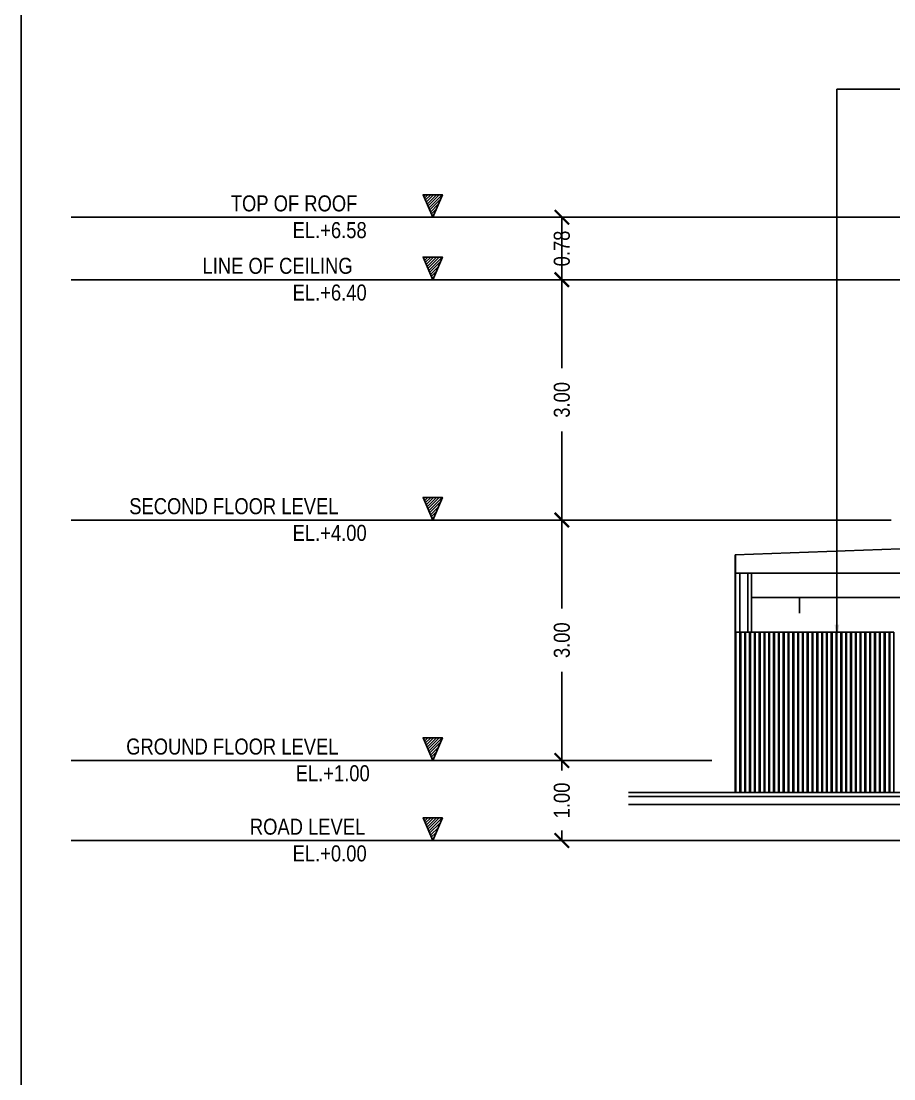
# Model space of a CAD drawing. Header units: inches. Extents: x 7263 to 14962, y 1317 to 2926.
# Drawn here: x 7419.71 to 7430.6, y 1490.9 to 1504.1 of the extents above; entities that cross this region are included whole.
import ezdxf

# ---------------------------------------------------------------- set-up
doc = ezdxf.new("R2010")
doc.units = ezdxf.units.IN
doc.header["$MEASUREMENT"] = 0
for name, color, linetype, lineweight in [('.13', 251, 'Continuous', 13), ('.20', 250, 'Continuous', 15), ('.25', 250, 'Continuous', 25), ('0.25', 250, 'Continuous', 25)]:
    doc.layers.add(name, color=color, linetype=linetype, lineweight=lineweight)
for name, color, linetype in [('Layer1', 1, 'Continuous'), ('Layer2', 2, 'Continuous'), ('Layer6', 6, 'Continuous'), ('Layer8', 8, 'Continuous')]:
    doc.layers.add(name, color=color, linetype=linetype)
doc.styles.get("Standard").update_dxf_attribs({"font": ''})
doc.styles.get('Standard').set_extended_font_data('Tw Cen MT Condensed')
doc.dimstyles.new('ISOMETRIC -30', dxfattribs={"dimtxt": 0.2, "dimasz": 0.18, "dimexe": 0.18, "dimexo": 0.0625, "dimgap": 0.09, "dimtad": 0, "dimzin": 0, "dimdsep": 46, "dimtxsty": 'Standard', "dimblk": 'ARCHTICK', "dimcen": 0.09, "dimclrd": 8, "dimclre": 8, "dimclrt": 2, "dimadec": 0, "dimazin": 0, "dimtfac": 1, "dimtofl": 0, "dimtmove": 0, "dimatfit": 3, "dimfxl": 1, "dimtolj": 1, "dimtzin": 0, "dimarcsym": 0})
doc.dimstyles.get("Standard").update_dxf_attribs({"dimtxt": 0.2, "dimasz": 0.18, "dimexe": 0.18, "dimexo": 0.0625, "dimgap": 0.09, "dimtad": 0, "dimzin": 0, "dimdsep": 46, "dimtxsty": 'Standard', "dimblk": 'ARCHTICK', "dimcen": 0.09, "dimclrd": 8, "dimclre": 8, "dimclrt": 2, "dimadec": 0, "dimazin": 0, "dimtfac": 1, "dimtofl": 0, "dimtmove": 0, "dimatfit": 3, "dimfxl": 1, "dimtolj": 1, "dimtzin": 0, "dimarcsym": 0})

# ---------------------------------------------------------------- blocks, each defined once
blk = doc.blocks.new('_ArchTick')
at = {"color": 0, "linetype": 'ByBlock', "const_width": 0.15}
blk.add_lwpolyline([(-0.5, -0.5), (0.5, 0.5)], dxfattribs=at)
blk = doc.blocks.new('*D419')
at = {"layer": 'Defpoints', "color": 0, "transparency": 16777216}
for p in [(7426.457, 1497.877), (7427.09, 1497.877), (7427.09, 1494.877)]:
    blk.add_point(p, dxfattribs=at)
at = {"layer": 'Layer6', "color": 8, "lineweight": -2, "transparency": 16777216}
for p, q in [((7427.027, 1497.877), (7426.277, 1497.877)), ((7426.457, 1497.877), (7426.457, 1496.772)), ((7426.457, 1494.877), (7426.457, 1495.983)), ((7427.027, 1494.877), (7426.277, 1494.877))]:
    blk.add_line(p, q, dxfattribs=at)
at = {"layer": 'Layer6', "color": 8, "lineweight": -2, "transparency": 16777216, "xscale": 0.18, "yscale": 0.18, "zscale": 0.18}
for p, rotation in [((7426.457, 1497.877), 90), ((7426.457, 1494.877), 270)]:
    blk.add_blockref('_ArchTick', p, dxfattribs=dict(at, rotation=rotation))
at = {"layer": 'Layer6', "color": 2, "transparency": 16777216, "insert": (7426.457, 1496.377), "char_height": 0.2, "attachment_point": 5, "rotation": 90}
blk.add_mtext('\\A1;3.00', dxfattribs=at)
blk = doc.blocks.new('*D420')
at = {"layer": 'Defpoints', "color": 0, "transparency": 16777216}
for p in [(7426.457, 1500.877), (7427.09, 1500.877), (7427.09, 1497.877)]:
    blk.add_point(p, dxfattribs=at)
at = {"layer": 'Layer6', "color": 8, "lineweight": -2, "transparency": 16777216}
for p, q in [((7427.027, 1500.877), (7426.277, 1500.877)), ((7426.457, 1500.877), (7426.457, 1499.772)), ((7426.457, 1497.877), (7426.457, 1498.983)), ((7427.027, 1497.877), (7426.277, 1497.877))]:
    blk.add_line(p, q, dxfattribs=at)
at = {"layer": 'Layer6', "color": 8, "lineweight": -2, "transparency": 16777216, "xscale": 0.18, "yscale": 0.18, "zscale": 0.18}
for p, rotation in [((7426.457, 1500.877), 90), ((7426.457, 1497.877), 270)]:
    blk.add_blockref('_ArchTick', p, dxfattribs=dict(at, rotation=rotation))
at = {"layer": 'Layer6', "color": 2, "transparency": 16777216, "insert": (7426.457, 1499.377), "char_height": 0.2, "attachment_point": 5, "rotation": 90}
blk.add_mtext('\\A1;3.00', dxfattribs=at)
blk = doc.blocks.new('*D421')
at = {"layer": 'Defpoints', "color": 0, "transparency": 16777216}
for p in [(7426.457, 1501.656), (7427.09, 1501.656), (7427.09, 1500.877)]:
    blk.add_point(p, dxfattribs=at)
at = {"layer": 'Layer6', "color": 8, "lineweight": -2, "transparency": 16777216}
for p, q in [((7427.027, 1501.656), (7426.277, 1501.656)), ((7426.457, 1500.877), (7426.457, 1501.656)), ((7427.027, 1500.877), (7426.277, 1500.877))]:
    blk.add_line(p, q, dxfattribs=at)
at = {"layer": 'Layer6', "color": 8, "lineweight": -2, "transparency": 16777216, "xscale": 0.18, "yscale": 0.18, "zscale": 0.18}
for p, rotation in [((7426.457, 1501.656), 90), ((7426.457, 1500.877), 270)]:
    blk.add_blockref('_ArchTick', p, dxfattribs=dict(at, rotation=rotation))
at = {"layer": 'Layer6', "color": 2, "transparency": 16777216, "insert": (7426.457, 1501.266), "char_height": 0.2, "attachment_point": 5, "rotation": 90}
blk.add_mtext('\\A1;0.78', dxfattribs=at)
blk = doc.blocks.new('*D422')
at = {"layer": '.25', "color": 8, "lineweight": -2, "transparency": 16777216}
for p, q in [((7427.027, 1494.877), (7426.277, 1494.877)), ((7426.457, 1494.877), (7426.457, 1494.753)), ((7426.457, 1493.877), (7426.457, 1494.002)), ((7427.027, 1493.877), (7426.277, 1493.877))]:
    blk.add_line(p, q, dxfattribs=at)
at = {"layer": 'Defpoints', "color": 0, "transparency": 16777216}
for p in [(7427.09, 1494.877), (7426.457, 1493.877), (7427.09, 1493.877)]:
    blk.add_point(p, dxfattribs=at)
at = {"layer": '.25', "color": 8, "lineweight": -2, "transparency": 16777216, "xscale": 0.18, "yscale": 0.18, "zscale": 0.18}
for p, rotation in [((7426.457, 1494.877), 90), ((7426.457, 1493.877), 270)]:
    blk.add_blockref('_ArchTick', p, dxfattribs=dict(at, rotation=rotation))
at = {"layer": '.25', "color": 2, "transparency": 16777216, "insert": (7426.457, 1494.377), "char_height": 0.2, "attachment_point": 5, "rotation": 90}
blk.add_mtext('\\A1;1.00', dxfattribs=at)

msp = doc.modelspace()

# ---------------------------------------------------------------- hatches: boundary and pattern name
at = {"layer": '.13'}
h = msp.add_hatch(dxfattribs=at)
h.set_pattern_fill('ANSI31', color=0, scale=0.201353, style=0)
h.set_pattern_definition([(45, (7269.466674, 2548.25477), (-0.017797266, 0.017797266), [])])
h.paths.add_polyline_path([(7424.967, 1501.938), (7424.725, 1501.938), (7424.846, 1501.656)])
h = msp.add_hatch(dxfattribs=at)
h.set_pattern_fill('ANSI31', color=0, scale=0.201353, style=0)
h.set_pattern_definition([(45, (7269.466674, 2547.476473), (-0.017797266, 0.017797266), [])])
h.paths.add_polyline_path([(7424.967, 1501.159), (7424.725, 1501.159), (7424.846, 1500.877)])
h = msp.add_hatch(dxfattribs=at)
h.set_pattern_fill('ANSI31', color=0, scale=0.201353, style=0)
h.set_pattern_definition([(45, (7269.466674, 2544.476473), (-0.017797266, 0.017797266), [])])
h.paths.add_polyline_path([(7424.967, 1498.159), (7424.725, 1498.159), (7424.846, 1497.877)])
h = msp.add_hatch(dxfattribs=at)
h.set_pattern_fill('ANSI31', color=0, scale=0.201353, style=0)
h.set_pattern_definition([(45, (7269.466674, 2541.476473), (-0.017797266, 0.017797266), [])])
h.paths.add_polyline_path([(7424.967, 1495.159), (7424.725, 1495.159), (7424.846, 1494.877)])
h = msp.add_hatch(dxfattribs=at)
h.set_pattern_fill('ANSI31', color=0, scale=0.201353, style=0)
h.set_pattern_definition([(45, (7269.466674, 2540.476473), (-0.017797266, 0.017797266), [])])
h.paths.add_polyline_path([(7424.967, 1494.159), (7424.725, 1494.159), (7424.846, 1493.877)])

# ---------------------------------------------------------------- linework, layer by layer
at = {"layer": '.20', "color": 0}
for p, q in [((7424.725, 1501.938), (7424.967, 1501.938)), ((7424.725, 1501.159), (7424.967, 1501.159)), ((7424.725, 1498.159), (7424.967, 1498.159)), ((7424.725, 1495.159), (7424.967, 1495.159)), ((7424.725, 1494.159), (7424.967, 1494.159))]:
    msp.add_line(p, q, dxfattribs=at)
for p, q in [((7431.607, 1497.551), (7428.618, 1497.441)), ((7428.618, 1494.477), (7428.618, 1497.441)), ((7428.624, 1497.442), (7428.624, 1496.477)), ((7428.624, 1497.213), (7428.675, 1497.213)), ((7428.675, 1497.213), (7428.775, 1497.213)), ((7428.675, 1496.477), (7428.675, 1497.213)), ((7428.775, 1497.213), (7428.824, 1497.213)), ((7428.775, 1496.477), (7428.775, 1497.213)), ((7431.607, 1497.213), (7428.824, 1497.213)), ((7428.824, 1496.477), (7428.824, 1497.213)), ((7428.824, 1496.911), (7428.824, 1497.213)), ((7428.824, 1496.911), (7431.607, 1496.911)), ((7429.421, 1496.911), (7429.421, 1496.853)), ((7429.421, 1496.911), (7429.421, 1496.884)), ((7429.421, 1496.853), (7429.421, 1496.713)), ((7428.624, 1496.647), (7428.618, 1496.647)), ((7428.618, 1494.477), (7428.618, 1496.647)), ((7428.624, 1496.477), (7428.624, 1496.647)), ((7428.618, 1494.477), (7427.288, 1494.477)), ((7427.619, 1494.477), (7427.288, 1494.477)), ((7432.383, 1494.427), (7427.288, 1494.427)), ((7427.886, 1494.477), (7427.619, 1494.477)), ((7430.622, 1494.477), (7427.886, 1494.477)), ((7428.624, 1494.477), (7428.618, 1494.477)), ((7428.874, 1494.477), (7428.618, 1494.477)), ((7428.874, 1494.477), (7428.624, 1494.477)), ((7431.027, 1494.477), (7428.874, 1494.477)), ((7431.027, 1494.477), (7428.874, 1494.477)), ((7427.288, 1494.327), (7432.383, 1494.327)), ((7427.768, 1494.327), (7427.288, 1494.327)), ((7428.933, 1494.327), (7428.959, 1494.327)), ((7428.959, 1494.327), (7428.933, 1494.327)), ((7428.977, 1494.327), (7429.003, 1494.327)), ((7429.002, 1494.327), (7428.977, 1494.327)), ((7429.003, 1494.327), (7429.002, 1494.327))]:
    msp.add_line(p, q)
at = {"layer": '0.25', "color": 0}
for points in [[(7424.846, 1501.656), (7424.725, 1501.938), (7424.967, 1501.938), (7424.846, 1501.656)], [(7424.846, 1500.877), (7424.725, 1501.159), (7424.967, 1501.159), (7424.846, 1500.877)], [(7424.846, 1497.877), (7424.725, 1498.159), (7424.967, 1498.159), (7424.846, 1497.877)], [(7424.846, 1494.877), (7424.725, 1495.159), (7424.967, 1495.159), (7424.846, 1494.877)], [(7424.846, 1493.877), (7424.725, 1494.159), (7424.967, 1494.159), (7424.846, 1493.877)]]:
    msp.add_lwpolyline(points, dxfattribs=at)
at = {"layer": 'Layer1'}
for p, q in [((7428.619, 1494.477), (7428.619, 1496.477)), ((7428.627, 1494.477), (7428.627, 1496.477)), ((7428.629, 1494.477), (7428.629, 1496.477)), ((7428.679, 1494.477), (7428.679, 1496.477)), ((7428.687, 1494.477), (7428.687, 1496.477)), ((7428.689, 1494.477), (7428.689, 1496.477)), ((7428.739, 1494.477), (7428.739, 1496.477)), ((7428.747, 1494.477), (7428.747, 1496.477)), ((7428.749, 1494.477), (7428.749, 1496.477)), ((7428.799, 1494.477), (7428.799, 1496.477)), ((7428.807, 1494.477), (7428.807, 1496.477)), ((7428.809, 1494.477), (7428.809, 1496.477)), ((7428.859, 1494.477), (7428.859, 1496.477)), ((7428.867, 1494.477), (7428.867, 1496.477)), ((7428.869, 1494.477), (7428.869, 1496.477)), ((7428.919, 1494.477), (7428.919, 1496.477)), ((7428.927, 1494.477), (7428.927, 1496.477)), ((7428.929, 1494.477), (7428.929, 1496.477)), ((7428.979, 1494.477), (7428.979, 1496.477)), ((7428.987, 1494.477), (7428.987, 1496.477)), ((7428.989, 1494.477), (7428.989, 1496.477)), ((7429.039, 1494.477), (7429.039, 1496.477)), ((7429.047, 1494.477), (7429.047, 1496.477)), ((7429.049, 1494.477), (7429.049, 1496.477)), ((7429.099, 1494.477), (7429.099, 1496.477)), ((7429.107, 1494.477), (7429.107, 1496.477)), ((7429.109, 1494.477), (7429.109, 1496.477)), ((7429.159, 1494.477), (7429.159, 1496.477)), ((7429.167, 1494.477), (7429.167, 1496.477)), ((7429.169, 1494.477), (7429.169, 1496.477)), ((7429.219, 1494.477), (7429.219, 1496.477)), ((7429.227, 1494.477), (7429.227, 1496.477)), ((7429.229, 1494.477), (7429.229, 1496.477)), ((7429.279, 1494.477), (7429.279, 1496.477)), ((7429.287, 1496.477), (7429.287, 1494.477)), ((7429.289, 1494.477), (7429.289, 1496.477)), ((7429.339, 1494.477), (7429.339, 1496.477)), ((7429.347, 1494.477), (7429.347, 1496.477)), ((7429.349, 1494.477), (7429.349, 1496.477)), ((7429.399, 1494.477), (7429.399, 1496.477)), ((7429.407, 1494.477), (7429.407, 1496.477)), ((7429.409, 1494.477), (7429.409, 1496.477)), ((7429.459, 1494.477), (7429.459, 1496.477)), ((7429.467, 1494.477), (7429.467, 1496.477)), ((7429.469, 1494.477), (7429.469, 1496.477)), ((7429.518, 1494.477), (7429.518, 1496.477)), ((7429.527, 1494.477), (7429.527, 1496.477)), ((7429.528, 1494.477), (7429.528, 1496.477)), ((7429.578, 1494.477), (7429.578, 1496.477)), ((7429.587, 1494.477), (7429.587, 1496.477)), ((7429.588, 1494.477), (7429.588, 1496.477)), ((7429.638, 1494.477), (7429.638, 1496.477)), ((7429.647, 1494.477), (7429.647, 1496.477)), ((7429.648, 1494.477), (7429.648, 1496.477)), ((7429.698, 1494.477), (7429.698, 1496.477)), ((7429.707, 1496.477), (7429.707, 1494.477)), ((7429.708, 1494.477), (7429.708, 1496.477)), ((7429.758, 1494.477), (7429.758, 1496.477)), ((7429.767, 1496.477), (7429.767, 1494.477)), ((7429.768, 1494.477), (7429.768, 1496.477)), ((7429.818, 1494.477), (7429.818, 1496.477)), ((7429.827, 1494.477), (7429.827, 1496.477)), ((7429.828, 1494.477), (7429.828, 1496.477)), ((7429.878, 1494.477), (7429.878, 1496.477)), ((7429.887, 1494.477), (7429.887, 1496.477)), ((7429.888, 1494.477), (7429.888, 1496.477)), ((7429.938, 1494.477), (7429.938, 1496.477)), ((7429.947, 1494.477), (7429.947, 1496.477)), ((7429.948, 1494.477), (7429.948, 1496.477)), ((7429.998, 1494.477), (7429.998, 1496.477)), ((7430.007, 1494.477), (7430.007, 1496.477)), ((7430.008, 1494.477), (7430.008, 1496.477)), ((7430.058, 1494.477), (7430.058, 1496.477)), ((7430.067, 1494.477), (7430.067, 1496.477)), ((7430.068, 1494.477), (7430.068, 1496.477)), ((7430.118, 1494.477), (7430.118, 1496.477)), ((7430.127, 1494.477), (7430.127, 1496.477)), ((7430.128, 1494.477), (7430.128, 1496.477)), ((7430.178, 1494.477), (7430.178, 1496.477)), ((7430.187, 1494.477), (7430.187, 1496.477)), ((7430.188, 1494.477), (7430.188, 1496.477)), ((7430.238, 1494.477), (7430.238, 1496.477)), ((7430.247, 1496.477), (7430.247, 1494.477)), ((7430.248, 1494.477), (7430.248, 1496.477)), ((7430.298, 1494.477), (7430.298, 1496.477)), ((7430.307, 1494.477), (7430.307, 1496.477)), ((7430.308, 1494.477), (7430.308, 1496.477)), ((7430.358, 1494.477), (7430.358, 1496.477)), ((7430.367, 1494.477), (7430.367, 1496.477)), ((7430.368, 1494.477), (7430.368, 1496.477)), ((7430.418, 1494.477), (7430.418, 1496.477)), ((7430.427, 1496.477), (7430.427, 1494.477)), ((7430.428, 1494.477), (7430.428, 1496.477)), ((7430.478, 1494.477), (7430.478, 1496.477)), ((7430.487, 1494.477), (7430.487, 1496.477)), ((7430.488, 1494.477), (7430.488, 1496.477)), ((7430.538, 1494.477), (7430.538, 1496.477)), ((7430.547, 1494.477), (7430.547, 1496.477)), ((7430.548, 1494.477), (7430.548, 1496.477)), ((7430.598, 1494.477), (7430.598, 1496.477))]:
    msp.add_line(p, q, dxfattribs=at)
at = {"layer": 'Layer2'}
msp.add_line((7428.618, 1494.477), (7428.618, 1496.477), dxfattribs=at)
msp.add_lwpolyline([(7430.598, 1494.477), (7428.618, 1494.477), (7428.618, 1496.477), (7430.598, 1496.477)], close=True, dxfattribs=at)
at = {"layer": 'Layer6'}
msp.add_lwpolyline([(7489.687, 1472.626), (7419.712, 1472.626), (7419.712, 1518.606), (7489.687, 1518.606)], close=True, dxfattribs=at)
at = {"layer": 'Layer8'}
for p, q in [((7438.968, 1501.656), (7420.335, 1501.656)), ((7433.835, 1500.877), (7420.335, 1500.877)), ((7430.386, 1497.877), (7420.335, 1497.877)), ((7430.563, 1497.877), (7426.033, 1497.877)), ((7428.327, 1494.877), (7420.335, 1494.877)), ((7441.733, 1493.877), (7420.335, 1493.877))]:
    msp.add_line(p, q, dxfattribs=at)

# ---------------------------------------------------------------- texts
at = {"layer": 'Layer6', "color": 2, "char_height": 0.2, "attachment_point": 4}
for s, insert in [('\\pi-2.06667;TOP OF ROOF\\P\\pi-1.29524;EL.+6.58', (7424.394, 1501.661)), ('\\pi-2.41905;LINE OF CEILING\\P\\pi-1.29524;EL.+6.40', (7424.394, 1500.882)), ('\\pi-3.33333;SECOND FLOOR LEVEL\\P\\pi-1.29524;EL.+4.00', (7424.394, 1497.882)), ('\\pi-3.37143;GROUND FLOOR LEVEL\\P\\pi-1.25714;EL.+1.00', (7424.394, 1494.882)), ('\\pi-1.82857;ROAD LEVEL\\P\\pi-1.29524;EL.+0.00', (7424.394, 1493.882))]:
    msp.add_mtext(s, dxfattribs=dict(at, insert=insert))

# ---------------------------------------------------------------- dimensions: what is measured, and where the dimension line sits
at = {"layer": '.25', "color": 9, "true_color": 0xc7c8ca}
dim = msp.add_linear_dim(base=(7426.457, 1493.877), p1=(7427.09, 1494.877), p2=(7427.09, 1493.877), angle=90, text='1.00', dimstyle='ISOMETRIC -30', override={"dimpost": 'M'}, dxfattribs=at)
dim.commit()
dim.dimension.update_dxf_attribs({"geometry": '*D422', "text_midpoint": (7426.457, 1494.377)})
at = {"layer": 'Layer6'}
dim = msp.add_linear_dim(base=(7426.457, 1501.656), p1=(7427.09, 1500.877), p2=(7427.09, 1501.656), angle=90, text='0.78', dimstyle='Standard', override={"dimpost": 'M'}, dxfattribs=at)
dim.commit()
dim.dimension.update_dxf_attribs({"geometry": '*D421', "text_midpoint": (7426.457, 1501.266), "dimtype": 160})
for base, p1, p2, picture, middle in [((7426.457, 1500.877), (7427.09, 1497.877), (7427.09, 1500.877), '*D420', (7426.457, 1499.377)), ((7426.457, 1497.877), (7427.09, 1494.877), (7427.09, 1497.877), '*D419', (7426.457, 1496.377))]:
    dim = msp.add_linear_dim(base=base, p1=p1, p2=p2, angle=90, text='3.00', dimstyle='Standard', override={"dimpost": 'M'}, dxfattribs=at)
    dim.commit()
    dim.dimension.update_dxf_attribs({"geometry": picture, "text_midpoint": middle})

# ---------------------------------------------------------------- leaders
at = {"layer": 'Layer6', "annotation_type": 0, "has_hookline": 1, "hookline_direction": 0, "text_width": 3.343}
msp.add_leader([(7429.888, 1496.391), (7429.888, 1503.255), (7443.501, 1503.255)], dimstyle='Standard', dxfattribs=at)

doc.saveas('drawing.dxf')
